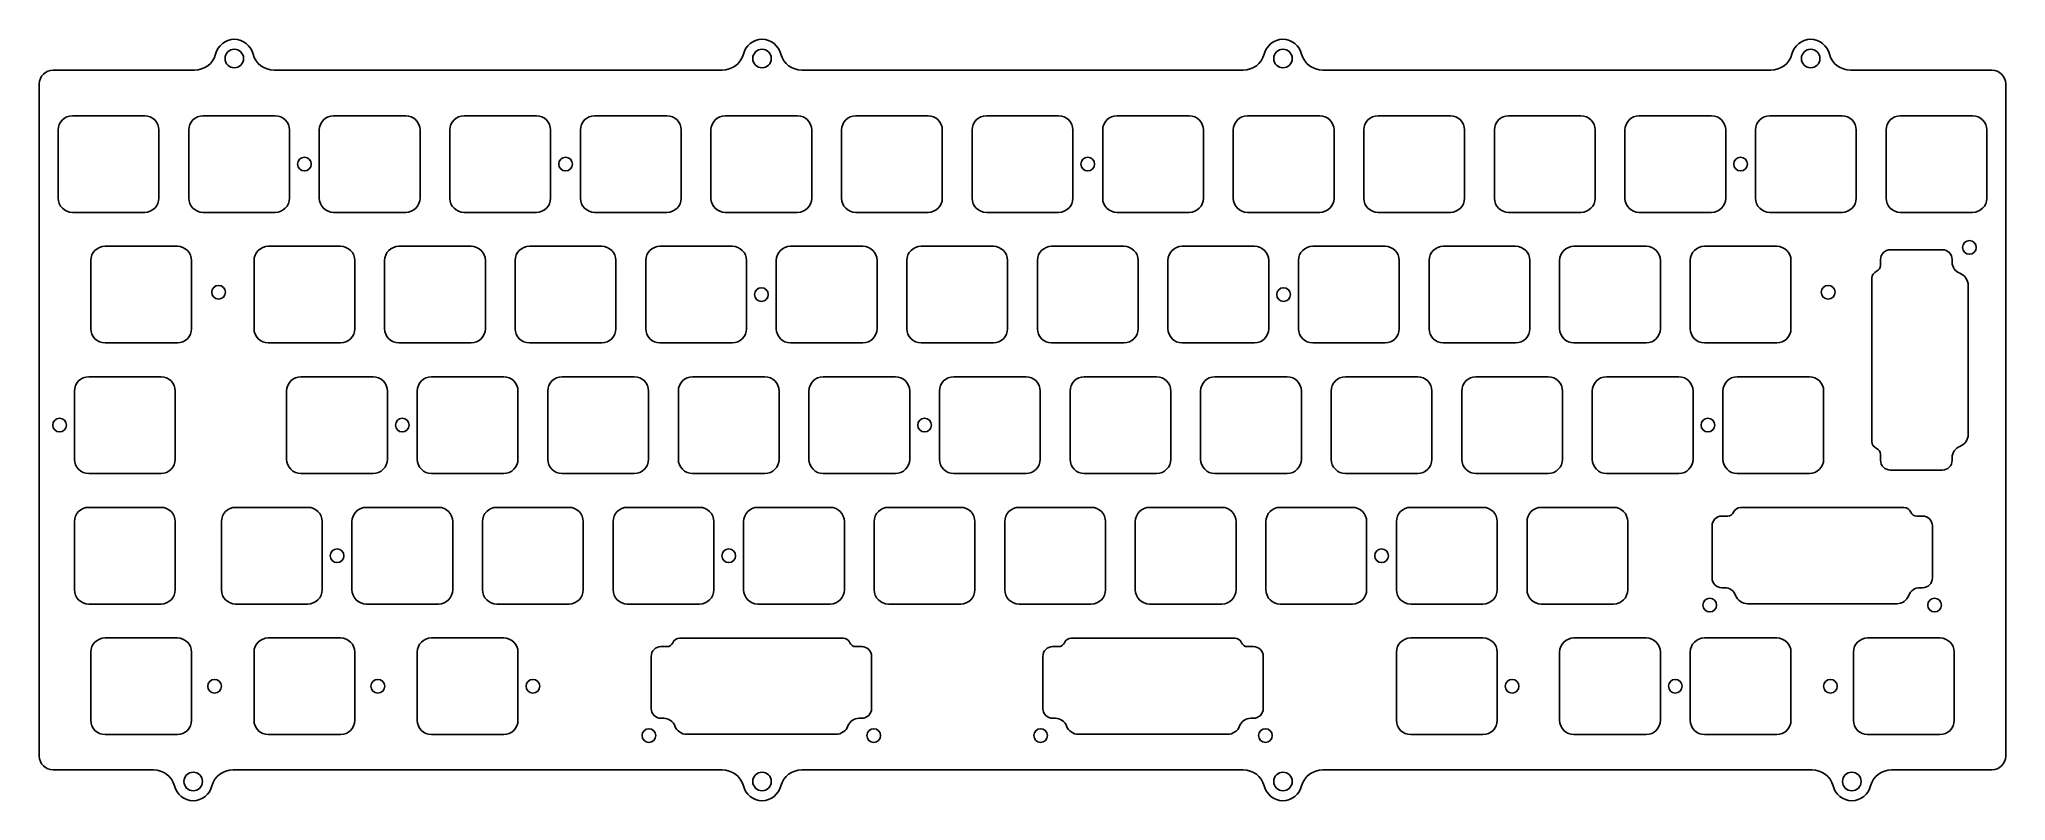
# Model space of a CAD drawing. Header units: millimetres. Extents: x -10 to 277, y -93 to 18.
import ezdxf

# ---------------------------------------------------------------- set-up
doc = ezdxf.new("R2010")
doc.units = ezdxf.units.MM
doc.header["$MEASUREMENT"] = 0
doc.layers.add('BLACK', color=7, linetype='CONTINUOUS')
doc.layers.add('Edge.Cuts', color=53, linetype='CONTINUOUS')

msp = doc.modelspace()

# ---------------------------------------------------------------- linework, layer by layer
at = {"layer": 'BLACK', "linetype": 'Continuous'}
for p, q in [((-10.1, 11.7), (-10.1, -86.4)), ((12.543092, 13.7), (-8.1, 13.7)), ((24.1581, 13.7), (89.543092, 13.7)), ((101.1581, 13.7), (165.543092, 13.7)), ((177.1581, 13.7), (242.543092, 13.7)), ((274.8, 13.7), (254.1581, 13.7)), ((276.8, -86.4), (276.8, 11.7)), ((5.275, 7.05), (-5.275001, 7.05)), ((24.325, 7.05), (13.775, 7.05)), ((43.375, 7.05), (32.825, 7.05)), ((62.425, 7.05), (51.875, 7.05)), ((81.475, 7.05), (70.925, 7.05)), ((100.525, 7.05), (89.975, 7.05)), ((119.575, 7.05), (109.025, 7.05)), ((138.625, 7.05), (128.075, 7.05)), ((157.675, 7.05), (147.125, 7.05)), ((176.725, 7.05), (166.175, 7.05)), ((195.775, 7.05), (185.225, 7.05)), ((214.825, 7.05), (204.275, 7.05)), ((233.875, 7.05), (223.325, 7.05)), ((252.925, 7.05), (242.374999, 7.05)), ((271.975, 7.05), (261.424999, 7.05)), ((-7.35, 4.975001), (-7.35, -4.975001)), ((7.35, 4.975), (7.35, -4.975)), ((11.7, 4.975), (11.7, -4.975)), ((26.4, 4.975), (26.4, -4.975)), ((30.75, 4.975), (30.75, -4.975)), ((45.45, 4.975), (45.45, -4.975)), ((49.8, 4.975), (49.8, -4.975)), ((64.5, 4.975), (64.5, -4.975)), ((68.85, 4.975), (68.85, -4.975)), ((83.55, 4.975), (83.55, -4.975)), ((87.9, 4.975), (87.9, -4.975)), ((102.6, 4.975), (102.6, -4.975)), ((106.95, 4.975), (106.95, -4.975)), ((121.65, 4.975), (121.65, -4.975)), ((126, 4.975), (126, -4.975)), ((140.7, 4.975), (140.7, -4.975)), ((145.05, 4.975), (145.05, -4.975)), ((159.75, 4.975), (159.75, -4.975)), ((164.1, 4.975), (164.1, -4.975)), ((178.8, 4.975), (178.8, -4.975)), ((183.15, 4.975), (183.15, -4.975)), ((197.85, 4.975), (197.85, -4.975)), ((202.2, 4.975), (202.2, -4.975)), ((216.9, 4.975), (216.9, -4.975)), ((221.25, 4.975), (221.25, -4.975)), ((235.95, 4.975), (235.95, -4.975)), ((240.3, 4.975), (240.3, -4.975001)), ((255, 4.975), (255, -4.975)), ((259.35, 4.975), (259.35, -4.975001)), ((274.05, 4.975), (274.05, -4.975)), ((5.275, -7.05), (-5.275, -7.05)), ((24.325, -7.05), (13.775, -7.05)), ((43.375, -7.05), (32.825, -7.05)), ((62.425, -7.05), (51.875, -7.05)), ((81.475, -7.05), (70.925, -7.05)), ((100.525, -7.05), (89.975, -7.05)), ((119.575, -7.05), (109.025, -7.05)), ((138.625, -7.05), (128.075, -7.05)), ((157.675, -7.05), (147.125, -7.05)), ((176.725, -7.05), (166.175, -7.05)), ((195.775, -7.05), (185.225, -7.05)), ((214.825, -7.05), (204.275, -7.05)), ((233.875, -7.05), (223.325, -7.05)), ((252.925, -7.05), (242.375, -7.05)), ((271.975, -7.05), (261.425, -7.05)), ((-2.587499, -14.074999), (-2.587499, -24.025001)), ((10.0375, -12), (-0.5125, -12)), ((12.1125, -14.075), (12.112501, -14.075)), ((12.112501, -14.075), (12.112501, -24.025)), ((21.225, -14.075), (21.225, -24.025)), ((33.85, -12), (23.3, -12)), ((35.925, -14.075), (35.925, -24.025)), ((40.275, -14.075), (40.275, -24.025)), ((52.9, -12), (42.35, -12)), ((54.975, -14.075), (54.975, -24.025)), ((59.325, -14.075), (59.325, -24.025)), ((71.95, -12), (61.4, -12)), ((74.025, -14.075), (74.025, -24.025)), ((78.375, -14.075), (78.375, -24.025)), ((91, -12), (80.45, -12)), ((93.075, -14.075), (93.075, -24.025)), ((97.425, -14.075), (97.425, -24.025)), ((110.05, -12), (99.5, -12)), ((112.125, -14.075), (112.125, -24.025)), ((116.475, -14.075), (116.475, -24.025)), ((129.1, -12), (118.55, -12)), ((131.175, -14.075), (131.175, -24.025)), ((135.525, -14.075), (135.525, -24.025)), ((148.15, -12), (137.6, -12)), ((150.225, -14.075), (150.225, -24.025)), ((154.575, -14.075), (154.575, -24.025)), ((167.2, -12), (156.65, -12)), ((169.275, -14.075), (169.275, -24.025)), ((173.625, -14.075), (173.625, -24.025)), ((186.25, -12), (175.7, -12)), ((188.325, -14.075), (188.325, -24.025)), ((192.675, -14.075), (192.675, -24.025)), ((205.3, -12), (194.75, -12)), ((207.375, -14.075), (207.375, -24.025)), ((211.725, -14.075), (211.725, -24.025)), ((224.35, -12), (213.8, -12)), ((226.425, -14.075), (226.425, -24.025)), ((230.775, -14.075), (230.775, -24.025)), ((243.4, -12), (232.85, -12)), ((245.475, -14.075), (245.475, -24.025)), ((10.0375, -26.1), (-0.5125, -26.1)), ((33.85, -26.1), (23.3, -26.1)), ((52.9, -26.1), (42.35, -26.1)), ((71.95, -26.1), (61.4, -26.1)), ((91, -26.1), (80.45, -26.1)), ((110.05, -26.1), (99.5, -26.1)), ((129.1, -26.1), (118.55, -26.1)), ((148.15, -26.1), (137.6, -26.1)), ((167.2, -26.1), (156.65, -26.1)), ((186.25, -26.1), (175.7, -26.1)), ((205.3, -26.1), (194.75, -26.1)), ((224.35, -26.1), (213.8, -26.1)), ((243.4, -26.1), (232.85, -26.1)), ((7.65625, -31.05), (-2.893751, -31.05)), ((38.6125, -31.05), (28.0625, -31.05)), ((57.6625, -31.05), (47.1125, -31.05)), ((76.7125, -31.05), (66.1625, -31.05)), ((95.7625, -31.05), (85.2125, -31.05)), ((114.8125, -31.05), (104.2625, -31.05)), ((133.8625, -31.05), (123.3125, -31.05)), ((152.9125, -31.05), (142.3625, -31.05)), ((171.9625, -31.05), (161.4125, -31.05)), ((191.0125, -31.05), (180.4625, -31.05)), ((210.0625, -31.05), (199.5125, -31.05)), ((229.1125, -31.05), (218.5625, -31.05)), ((-4.96875, -33.125), (-4.96875, -43.075001)), ((9.73125, -33.125), (9.73125, -43.075)), ((25.9875, -33.125), (25.9875, -43.075)), ((40.6875, -33.125), (40.6875, -43.075)), ((45.0375, -33.125), (45.0375, -43.075)), ((59.7375, -33.125), (59.7375, -43.075)), ((64.0875, -33.125), (64.0875, -43.075)), ((78.7875, -33.125), (78.7875, -43.075)), ((83.1375, -33.125), (83.1375, -43.075)), ((97.8375, -33.125), (97.8375, -43.075)), ((102.1875, -33.125), (102.1875, -43.075)), ((116.8875, -33.125), (116.8875, -43.075)), ((121.2375, -33.125), (121.2375, -43.075)), ((135.9375, -33.125), (135.9375, -43.075)), ((140.2875, -33.125), (140.2875, -43.075)), ((154.9875, -33.125), (154.9875, -43.075)), ((159.3375, -33.125), (159.3375, -43.075)), ((174.0375, -33.125), (174.0375, -43.075)), ((178.3875, -33.125), (178.3875, -43.075)), ((193.0875, -33.125), (193.0875, -43.075)), ((197.4375, -33.125), (197.4375, -43.075)), ((212.1375, -33.125), (212.1375, -43.075)), ((216.4875, -33.125), (216.4875, -43.075)), ((231.1875, -33.125), (231.1875, -43.075)), ((7.65625, -45.15), (-2.89375, -45.15)), ((38.6125, -45.15), (28.0625, -45.15)), ((57.6625, -45.15), (47.1125, -45.15)), ((76.7125, -45.15), (66.1625, -45.15)), ((95.7625, -45.15), (85.2125, -45.15)), ((114.8125, -45.15), (104.2625, -45.15)), ((133.8625, -45.15), (123.3125, -45.15)), ((152.9125, -45.15), (142.3625, -45.15)), ((171.9625, -45.15), (161.4125, -45.15)), ((191.0125, -45.15), (180.4625, -45.15)), ((210.0625, -45.15), (199.5125, -45.15)), ((229.1125, -45.15), (218.5625, -45.15)), ((7.656226, -50.099999), (-2.893775, -50.099999)), ((29.087476, -50.099999), (18.537516, -50.099999)), ((48.1375, -50.1), (37.5875, -50.1)), ((67.1875, -50.1), (56.6375, -50.1)), ((86.2375, -50.1), (75.6875, -50.1)), ((105.2875, -50.1), (94.7375, -50.1)), ((124.3375, -50.1), (113.7875, -50.1)), ((143.3875, -50.1), (132.8375, -50.1)), ((162.4375, -50.1), (151.8875, -50.1)), ((181.4875, -50.1), (170.9375, -50.1)), ((200.5375, -50.1), (189.9875, -50.1)), ((219.5875, -50.1), (209.0375, -50.1)), ((-4.968774, -52.174998), (-4.968774, -62.124999)), ((9.731226, -52.174999), (9.731226, -62.124999)), ((16.4625, -52.175019), (16.4625, -62.134768)), ((31.162476, -52.174999), (31.1625, -52.174999)), ((31.1625, -52.174999), (31.1625, -62.124999)), ((35.5125, -52.175), (35.5125, -62.125)), ((50.2125, -52.175), (50.2125, -62.125)), ((54.5625, -52.175), (54.5625, -62.125)), ((69.2625, -52.175), (69.2625, -62.125)), ((73.6125, -52.175), (73.6125, -62.125)), ((88.3125, -52.175), (88.3125, -62.125)), ((92.6625, -52.175), (92.6625, -62.125)), ((107.3625, -52.175), (107.3625, -62.125)), ((111.7125, -52.175), (111.7125, -62.125)), ((126.4125, -52.175), (126.4125, -62.125)), ((130.7625, -52.175), (130.7625, -62.125)), ((145.4625, -52.175), (145.4625, -62.125)), ((149.8125, -52.175), (149.8125, -62.125)), ((164.5125, -52.175), (164.5125, -62.125)), ((168.8625, -52.175), (168.8625, -62.125)), ((183.5625, -52.175), (183.5625, -62.125)), ((187.9125, -52.175), (187.9125, -62.125)), ((202.6125, -52.175), (202.6125, -62.125)), ((206.9625, -52.175), (206.9625, -62.125)), ((221.6625, -52.175), (221.6625, -62.125)), ((7.656226, -64.199999), (-2.893775, -64.199999)), ((29.077707, -64.199999), (18.537476, -64.199999)), ((48.1375, -64.2), (37.5875, -64.2)), ((67.1875, -64.2), (56.6375, -64.2)), ((86.2375, -64.2), (75.6875, -64.2)), ((105.2875, -64.2), (94.7375, -64.2)), ((124.3375, -64.2), (113.7875, -64.2)), ((143.3875, -64.2), (132.8375, -64.2)), ((162.4375, -64.2), (151.8875, -64.2)), ((181.4875, -64.2), (170.9375, -64.2)), ((200.5375, -64.2), (189.9875, -64.2)), ((219.5875, -64.2), (209.0375, -64.2)), ((-8.1, -88.4), (6.5431, -88.4)), ((89.5431, -88.4), (18.1582, -88.4)), ((165.5431, -88.4), (101.1582, -88.4)), ((248.5431, -88.4), (177.1582, -88.4)), ((260.1582, -88.4), (274.8, -88.4))]:
    msp.add_line(p, q, dxfattribs=at)
at = {"layer": 'BLACK'}
for centre, radius in [((18.350617, 15.4), 1.35), ((95.350617, 15.4), 1.35), ((171.350617, 15.4), 1.35), ((248.350617, 15.4), 1.35), ((28.575, 0), 1), ((66.675, 0), 1), ((142.875, 0), 1), ((238.125, 0), 1), ((16.04875, -18.7), 1), ((95.25, -19.05), 1), ((171.45, -19.05), 1), ((250.9012, -18.7), 1), ((-7.14375, -38.1), 1), ((42.8625, -38.1), 1), ((119.0625, -38.1), 1), ((33.3375, -57.15), 1), ((90.4875, -57.15), 1), ((185.7375, -57.15), 1), ((12.350617, -90.1), 1.35), ((95.350617, -90.1), 1.35), ((171.350617, -90.1), 1.35), ((254.350617, -90.1), 1.35)]:
    msp.add_circle(centre, radius, dxfattribs=at)
for centre, radius, start, end in [((18.350618, 15.400001), 2.8, 12.94555365, 167.05445094), ((95.350617, 15.4), 2.8, 12.945569, 167.05442641), ((171.350618, 15.400001), 2.8, 12.94555365, 167.05445094), ((248.350618, 15.4), 2.800001, 12.94557359, 167.054431), ((12.54308, 16.90001), 3.200014, 270.00021486, 344.17325155), ((24.15806, 16.8999), 3.1999, 195.82531254, 270.00071622), ((89.5431, 16.9), 3.199992, 269.99985676, 344.17332615), ((101.1581, 16.8999), 3.1999, 195.82511723, 270), ((165.5431, 16.9), 3.199992, 269.99985676, 344.17332615), ((177.1581, 16.8999), 3.1999, 195.82511723, 270), ((242.5431, 16.9), 3.199992, 269.99985676, 344.17332615), ((254.1581, 16.8999), 3.1999, 195.82511723, 270), ((-8.100001, 11.700001), 1.999999, 89.99997135, 180.00002865), ((274.8, 11.7), 2, 0, 90), ((-5.275001, 4.975001), 2.074999, 90, 180), ((5.275001, 4.975001), 2.074999, 359.99997239, 90.00002761), ((13.774999, 4.975001), 2.074999, 89.99997239, 180.00002761), ((24.325001, 4.975001), 2.074999, 359.99997239, 90.00002761), ((32.824999, 4.975001), 2.074999, 89.99997239, 180.00002761), ((43.375001, 4.975001), 2.074999, 359.99997239, 90.00002761), ((51.875, 4.975), 2.075, 90, 180), ((62.425, 4.975), 2.075, 0, 90), ((70.925, 4.975), 2.075, 90, 180), ((81.475, 4.975), 2.075, 0, 90), ((89.975, 4.975), 2.075, 90, 180), ((100.525, 4.975), 2.075, 0, 90), ((109.025, 4.975), 2.075, 90, 180), ((119.575, 4.975), 2.075, 0, 90), ((128.075, 4.975), 2.075, 90, 180), ((138.625, 4.975), 2.075, 0, 90), ((147.125, 4.975), 2.075, 90, 180), ((157.675, 4.975), 2.075, 0, 90), ((166.175, 4.975), 2.075, 90, 180), ((176.725, 4.975), 2.075, 0, 90), ((185.225, 4.975), 2.075, 90, 180), ((195.775, 4.975), 2.075, 0, 90), ((204.275, 4.975), 2.075, 90, 180), ((214.825, 4.975), 2.075, 0, 90), ((223.325, 4.975), 2.075, 90, 180), ((233.875, 4.975), 2.075, 0, 90), ((242.374999, 4.975001), 2.074999, 90, 180.00002761), ((252.925, 4.975), 2.075, 0, 90), ((261.424999, 4.975001), 2.074999, 90, 180.00002761), ((271.975, 4.975), 2.075, 0, 90), ((-5.275001, -4.975001), 2.074999, 180, 270.00002761), ((5.275001, -4.975001), 2.074999, 269.99997239, 0.00002761), ((13.774999, -4.975001), 2.074999, 179.99997239, 270.00002761), ((24.325001, -4.975001), 2.074999, 269.99997239, 0.00002761), ((32.824999, -4.975001), 2.074999, 179.99997239, 270.00002761), ((43.375001, -4.975001), 2.074999, 269.99997239, 0.00002761), ((51.875, -4.975), 2.075, 180, 270), ((62.425, -4.975), 2.075, 270, 0), ((70.925, -4.975), 2.075, 180, 270), ((81.475, -4.975), 2.075, 270, 0), ((89.975, -4.975), 2.075, 180, 270), ((100.525, -4.975), 2.075, 270, 0), ((109.025, -4.975), 2.075, 180, 270), ((119.575, -4.975), 2.075, 270, 0), ((128.075, -4.975), 2.075, 180, 270), ((138.625, -4.975), 2.075, 270, 0), ((147.125, -4.975), 2.075, 180, 270), ((157.675, -4.975), 2.075, 270, 0), ((166.175, -4.975), 2.075, 180, 270), ((176.725, -4.975), 2.075, 270, 0), ((185.225, -4.975), 2.075, 180, 270), ((195.775, -4.975), 2.075, 270, 0), ((204.275, -4.975), 2.075, 180, 270), ((214.825, -4.975), 2.075, 270, 0), ((223.325, -4.975), 2.075, 180, 270), ((233.875, -4.975), 2.075, 270, 0), ((242.374999, -4.975001), 2.074999, 180, 270.00002761), ((252.925, -4.975), 2.075, 270, 0), ((261.424999, -4.975001), 2.074999, 180, 270.00002761), ((271.975, -4.975), 2.075, 270, 0), ((-0.5125, -14.074999), 2.074999, 90, 180), ((10.037501, -14.074999), 2.074999, 359.99997239, 90.00002761), ((23.299999, -14.074999), 2.074999, 89.99997239, 180.00002761), ((33.850001, -14.074999), 2.074999, 359.99997239, 90.00002761), ((42.349999, -14.074999), 2.074999, 89.99997239, 180.00002761), ((52.9, -14.075), 2.075, 0, 90), ((61.4, -14.075), 2.075, 90, 180), ((71.95, -14.075), 2.075, 0, 90), ((80.45, -14.075), 2.075, 90, 180), ((91, -14.075), 2.075, 0, 90), ((99.5, -14.075), 2.075, 90, 180), ((110.05, -14.075), 2.075, 0, 90), ((118.55, -14.075), 2.075, 90, 180), ((129.1, -14.075), 2.075, 0, 90), ((137.6, -14.075), 2.075, 90, 180), ((148.15, -14.075), 2.075, 0, 90), ((156.65, -14.075), 2.075, 90, 180), ((167.2, -14.075), 2.075, 0, 90), ((175.7, -14.075), 2.075, 90, 180), ((186.25, -14.075), 2.075, 0, 90), ((194.75, -14.075), 2.075, 90, 180), ((205.3, -14.075), 2.075, 0, 90), ((213.8, -14.075), 2.075, 90, 180), ((224.35, -14.075), 2.075, 0, 90), ((232.85, -14.075), 2.075, 90, 180), ((243.4, -14.075), 2.075, 0, 90), ((-0.5125, -24.025001), 2.074999, 180, 270), ((10.037501, -24.025), 2.075, 269.99997239, 0), ((23.299999, -24.025001), 2.074999, 179.99997239, 270.00002761), ((33.850001, -24.025001), 2.074999, 269.99997239, 0.00002761), ((42.349999, -24.025001), 2.074999, 179.99997239, 270.00002761), ((52.9, -24.025), 2.075, 270, 0), ((61.4, -24.025), 2.075, 180, 270), ((71.95, -24.025), 2.075, 270, 0), ((80.45, -24.025), 2.075, 180, 270), ((91, -24.025), 2.075, 270, 0), ((99.5, -24.025), 2.075, 180, 270), ((110.05, -24.025), 2.075, 270, 0), ((118.55, -24.025), 2.075, 180, 270), ((129.1, -24.025), 2.075, 270, 0), ((137.6, -24.025), 2.075, 180, 270), ((148.15, -24.025), 2.075, 270, 0), ((156.65, -24.025), 2.075, 180, 270), ((167.2, -24.025), 2.075, 270, 0), ((175.7, -24.025), 2.075, 180, 270), ((186.25, -24.025), 2.075, 270, 0), ((194.75, -24.025), 2.075, 180, 270), ((205.3, -24.025), 2.075, 270, 0), ((213.8, -24.025), 2.075, 180, 270), ((224.35, -24.025), 2.075, 270, 0), ((232.85, -24.025), 2.075, 180, 270), ((243.4, -24.025), 2.075, 270, 0), ((-2.893746, -33.125004), 2.075004, 90.00013806, 179.99988955), ((7.65625, -33.125), 2.075, 0, 90), ((28.062499, -33.124999), 2.074999, 89.99997239, 180.00002761), ((38.612501, -33.124999), 2.074999, 359.99997239, 90.00002761), ((47.1125, -33.125), 2.075, 90, 180), ((57.6625, -33.125), 2.075, 0, 90), ((66.1625, -33.125), 2.075, 90, 180), ((76.7125, -33.125), 2.075, 0, 90), ((85.2125, -33.125), 2.075, 90, 180), ((95.7625, -33.125), 2.075, 0, 90), ((104.2625, -33.125), 2.075, 90, 180), ((114.8125, -33.125), 2.075, 0, 90), ((123.3125, -33.125), 2.075, 90, 180), ((133.8625, -33.125), 2.075, 0, 90), ((142.3625, -33.125), 2.075, 90, 180), ((152.9125, -33.125), 2.075, 0, 90), ((161.4125, -33.125), 2.075, 90, 180), ((171.9625, -33.125), 2.075, 0, 90), ((180.4625, -33.125), 2.075, 90, 180), ((191.0125, -33.125), 2.075, 0, 90), ((199.5125, -33.125), 2.075, 90, 180), ((210.0625, -33.125), 2.075, 0, 90), ((218.5625, -33.125), 2.075, 90, 180), ((229.1125, -33.125), 2.075, 0, 90), ((-2.893748, -43.074998), 2.075002, 180.00008284, 269.99994478), ((7.65625, -43.075), 2.075, 270, 0), ((28.062499, -43.075001), 2.074999, 179.99997239, 270.00002761), ((38.612501, -43.075001), 2.074999, 269.99997239, 0.00002761), ((47.1125, -43.075), 2.075, 180, 270), ((57.6625, -43.075), 2.075, 270, 0), ((66.1625, -43.075), 2.075, 180, 270), ((76.7125, -43.075), 2.075, 270, 0), ((85.2125, -43.075), 2.075, 180, 270), ((95.7625, -43.075), 2.075, 270, 0), ((104.2625, -43.075), 2.075, 180, 270), ((114.8125, -43.075), 2.075, 270, 0), ((123.3125, -43.075), 2.075, 180, 270), ((133.8625, -43.075), 2.075, 270, 0), ((142.3625, -43.075), 2.075, 180, 270), ((152.9125, -43.075), 2.075, 270, 0), ((161.4125, -43.075), 2.075, 180, 270), ((171.9625, -43.075), 2.075, 270, 0), ((180.4625, -43.075), 2.075, 180, 270), ((191.0125, -43.075), 2.075, 270, 0), ((199.5125, -43.075), 2.075, 180, 270), ((210.0625, -43.075), 2.075, 270, 0), ((218.5625, -43.075), 2.075, 180, 270), ((229.1125, -43.075), 2.075, 270, 0), ((-2.893775, -52.174998), 2.074999, 90, 180), ((7.656226, -52.174999), 2.075, 0, 90), ((18.537516, -52.175019), 2.075016, 90, 180), ((29.087476, -52.174999), 2.075, 0, 90), ((37.587499, -52.174999), 2.074999, 89.99997239, 180.00002761), ((48.1375, -52.175), 2.075, 0, 90), ((56.6375, -52.175), 2.075, 90, 180), ((67.1875, -52.175), 2.075, 0, 90), ((75.6875, -52.175), 2.075, 90, 180), ((86.2375, -52.175), 2.075, 0, 90), ((94.7375, -52.175), 2.075, 90, 180), ((105.2875, -52.175), 2.075, 0, 90), ((113.7875, -52.175), 2.075, 90, 180), ((124.3375, -52.175), 2.075, 0, 90), ((132.8375, -52.175), 2.075, 90, 180), ((143.3875, -52.175), 2.075, 0, 90), ((151.8875, -52.175), 2.075, 90, 180), ((162.4375, -52.175), 2.075, 0, 90), ((170.9375, -52.175), 2.075, 90, 180), ((181.4875, -52.175), 2.075, 0, 90), ((189.9875, -52.175), 2.075, 90, 180), ((200.5375, -52.175), 2.075, 0, 90), ((209.0375, -52.175), 2.075, 90, 180), ((219.5875, -52.175), 2.075, 0, 90), ((-2.893775, -62.125), 2.074999, 179.99997239, 270), ((7.656226, -62.124999), 2.075, 270, 0), ((18.537476, -62.124999), 2.075, 180.2697469, 270), ((29.087476, -62.124999), 2.075024, 269.73025622, 0), ((37.587499, -62.125001), 2.074999, 179.99997239, 270.00002761), ((48.1375, -62.125), 2.075, 270, 0), ((56.6375, -62.125), 2.075, 180, 270), ((67.1875, -62.125), 2.075, 270, 0), ((75.6875, -62.125), 2.075, 180, 270), ((86.2375, -62.125), 2.075, 270, 0), ((94.7375, -62.125), 2.075, 180, 270), ((105.2875, -62.125), 2.075, 270, 0), ((113.7875, -62.125), 2.075, 180, 270), ((124.3375, -62.125), 2.075, 270, 0), ((132.8375, -62.125), 2.075, 180, 270), ((143.3875, -62.125), 2.075, 270, 0), ((151.8875, -62.125), 2.075, 180, 270), ((162.4375, -62.125), 2.075, 270, 0), ((170.9375, -62.125), 2.075, 180, 270), ((181.4875, -62.125), 2.075, 270, 0), ((189.9875, -62.125), 2.075, 180, 270), ((200.5375, -62.125), 2.075, 270, 0), ((209.0375, -62.125), 2.075, 180, 270), ((219.5875, -62.125), 2.075, 270, 0), ((-8.100001, -86.400001), 1.999999, 179.99997135, 270.00002865), ((6.543106, -91.599982), 3.199982, 15.82639307, 90.00010743), ((18.15815, -91.60003), 3.200016, 89.99910476, 164.1728875), ((89.5431, -91.6), 3.2, 15.82667385, 90), ((101.1581, -91.6), 3.199959, 89.9982095, 164.17316012), ((165.5431, -91.6), 3.2, 15.82667385, 90), ((177.1581, -91.6), 3.199959, 89.9982095, 164.17316012), ((248.5431, -91.6), 3.2, 15.82667385, 90), ((260.1581, -91.6), 3.199959, 89.9982095, 164.17316012), ((274.8, -86.4), 2, 270, 0), ((12.350618, -90.100001), 2.799999, 192.94554906, 347.05444635), ((95.350618, -90.100001), 2.799999, 192.94554906, 347.05444635), ((171.350618, -90.1), 2.8, 192.945569, 347.05442641), ((254.350618, -90.1), 2.8, 192.945569, 347.05442641)]:
    msp.add_arc(centre, radius, start, end, dxfattribs=at)
at = {"layer": 'Edge.Cuts', "linetype": 'CONTINUOUS'}
for p, q in [((258.54331, -14.79037), (258.54331, -13.92476)), ((259.96831, -12.49976), (267.56919, -12.49976)), ((268.99419, -13.92476), (268.99419, -14.3288)), ((257.29115, -40.50282), (257.29115, -16.64758)), ((271.33066, -17.6997), (271.33066, -39.4507)), ((248.16875, -31.05), (237.618749, -31.05)), ((235.54375, -33.125), (235.54375, -43.075001)), ((250.24375, -33.125), (250.24375, -43.075)), ((258.54331, -43.22564), (258.54331, -42.36003)), ((268.99419, -42.8216), (268.99419, -43.22564)), ((248.16875, -45.15), (237.61875, -45.15)), ((267.56919, -44.65064), (259.96831, -44.65064)), ((235.38061, -51.37456), (236.24622, -51.37456)), ((238.10343, -50.1224), (261.95867, -50.1224)), ((263.81588, -51.37456), (264.68149, -51.37456)), ((233.95561, -60.40044), (233.95561, -52.79956)), ((266.10649, -52.79956), (266.10649, -60.40044)), ((235.78465, -61.82544), (235.38061, -61.82544)), ((264.68149, -61.82544), (264.27745, -61.82544)), ((260.90655, -64.16191), (239.15555, -64.16191)), ((-2.587499, -71.225), (-2.587499, -81.175001)), ((10.037501, -69.15), (-0.5125, -69.15)), ((12.112501, -71.225), (12.112501, -81.175)), ((21.225, -71.225), (21.225, -81.175001)), ((33.85, -69.15), (23.299999, -69.15)), ((35.925, -71.225), (35.925, -81.175)), ((45.0375, -71.225), (45.0375, -81.175001)), ((57.6625, -69.15), (47.112499, -69.15)), ((59.7375, -71.225), (59.7375, -81.175)), ((80.59936, -70.42456), (81.46497, -70.42456)), ((83.32218, -69.1724), (107.17742, -69.1724)), ((109.03463, -70.42456), (109.90024, -70.42456)), ((137.74936, -70.42456), (138.61497, -70.42456)), ((140.47218, -69.1724), (164.32742, -69.1724)), ((166.18463, -70.42456), (167.05024, -70.42456)), ((187.9125, -71.225), (187.9125, -81.175001)), ((200.5375, -69.15), (189.987499, -69.15)), ((202.6125, -71.225), (202.6125, -81.175)), ((211.725, -71.225), (211.725, -81.175001)), ((224.35, -69.15), (213.799999, -69.15)), ((226.425, -71.225), (226.425, -81.175)), ((230.775, -71.225), (230.775, -81.175001)), ((243.4, -69.15), (232.849999, -69.15)), ((245.475, -71.225), (245.475, -81.175)), ((254.5875, -71.225), (254.5875, -81.175001)), ((267.2125, -69.15), (256.662499, -69.15)), ((269.2875, -71.225), (269.2875, -81.175)), ((79.17436, -79.45044), (79.17436, -71.84956)), ((111.32524, -71.84956), (111.32524, -79.45044)), ((136.32436, -79.45044), (136.32436, -71.84956)), ((168.47524, -71.84956), (168.47524, -79.45044)), ((81.0034, -80.87544), (80.59936, -80.87544)), ((109.90024, -80.87544), (109.4962, -80.87544)), ((138.1534, -80.87544), (137.74936, -80.87544)), ((167.05024, -80.87544), (166.6462, -80.87544)), ((10.037501, -83.25), (-0.512499, -83.25)), ((33.85, -83.25), (23.3, -83.25)), ((57.6625, -83.25), (47.1125, -83.25)), ((106.1253, -83.21191), (84.3743, -83.21191)), ((163.2753, -83.21191), (141.5243, -83.21191)), ((200.5375, -83.25), (189.9875, -83.25)), ((224.35, -83.25), (213.8, -83.25)), ((243.4, -83.25), (232.85, -83.25)), ((267.2125, -83.25), (256.6625, -83.25))]:
    msp.add_line(p, q, dxfattribs=at)
at = {"layer": 'Edge.Cuts'}
for centre in [(271.51875, -12.175), (233.3625, -38.1), (233.63125, -64.35), (266.43125, -64.35), (15.478125, -76.2), (39.290625, -76.2), (61.9125, -76.2), (204.7875, -76.2), (228.6, -76.2), (251.221875, -76.2), (78.85, -83.4), (111.65, -83.4), (136, -83.4), (168.8, -83.4)]:
    msp.add_circle(centre, 1, dxfattribs=at)
for centre, radius, start, end in [((259.96831, -13.92476), 1.425, 90, 180), ((267.56915, -13.9248), 1.42504, 0.00160826, 89.99839174), ((270.71915, -14.3288), 1.724938, -180, -110.54659822), ((258.36615, -16.6476), 1.075, 112.02389934, 179.99893403), ((257.61485, -14.7904), 0.92846, -67.97374324, 0.00185132), ((269.45575, -17.6997), 1.874943, 0, 69.45493501), ((237.6188, -33.125), 2.07505, 90.00140823, 180), ((248.1688, -33.125), 2.075, 0, 90.00138062), ((269.45571, -39.45069), 1.87495, -69.45407657, -0.00030559), ((258.36615, -40.5028), 1.075006, -179.99893403, -112.02389934), ((257.6149, -42.36003), 0.928411, 0, 67.97729805), ((270.71912, -42.82159), 1.72493, -249.45402385, -179.99966784), ((237.6188, -43.075), 2.075, -179.99997239, -90.00138062), ((248.1688, -43.075), 2.07495, -90.00138062, 0), ((259.96831, -43.22564), 1.425, -180, -90), ((267.56919, -43.22564), 1.425, -90, 0), ((235.38061, -52.79956), 1.425, 90, 180), ((236.24622, -50.44615), 0.928411, -90, -22.02270195), ((238.10345, -51.1974), 1.075006, 90.00106597, 157.97610066), ((261.95865, -51.1974), 1.075, 22.02389934, 89.99893403), ((263.81585, -50.4461), 0.92846, -157.97374324, -89.99814868), ((264.68149, -52.79956), 1.425, 0, 90), ((235.38061, -60.40044), 1.425, -180, -90), ((235.78466, -63.55037), 1.72493, 20.54597615, 90.00033216), ((239.15556, -62.28696), 1.87495, -159.45407657, -90.00030559), ((260.90655, -62.287), 1.874943, -90, -20.54506499), ((264.27745, -63.5504), 1.724938, 90, 159.45340178), ((264.68145, -60.4004), 1.42504, -89.99839174, -0.00160826), ((-0.512495, -71.225004), 2.075004, 90.00013806, 179.99988955), ((10.0375, -71.225), 2.075, 0, 89.99997239), ((23.3, -71.225), 2.075, 90.00002761, 180), ((33.85, -71.225), 2.075, 0, 90), ((47.1125, -71.225), 2.075, 90.00002761, 180), ((57.6625, -71.225), 2.075, 0, 90), ((80.59936, -71.84956), 1.425, 90, 180), ((81.46497, -69.49615), 0.928411, -90, -22.02270195), ((83.3222, -70.2474), 1.075006, 90.00106597, 157.97610066), ((107.1774, -70.2474), 1.075, 22.02389934, 89.99893403), ((109.0346, -69.4961), 0.92846, -157.97374324, -89.99814868), ((109.90024, -71.84956), 1.425, 0, 90), ((137.74936, -71.84956), 1.425, 90, 180), ((138.61497, -69.49615), 0.928411, -90, -22.02270195), ((140.4722, -70.2474), 1.075006, 90.00106597, 157.97610066), ((164.3274, -70.2474), 1.075, 22.02389934, 89.99893403), ((166.1846, -69.4961), 0.92846, -157.97374324, -89.99814868), ((167.05024, -71.84956), 1.425, 0, 90), ((189.9875, -71.225), 2.075, 90.00002761, 180), ((200.5375, -71.225), 2.075, 0, 90), ((213.8, -71.225), 2.075, 90.00002761, 180), ((224.35, -71.225), 2.075, 0, 90), ((232.85, -71.225), 2.075, 90.00002761, 180), ((243.4, -71.225), 2.075, 0, 90), ((256.6625, -71.225), 2.075, 90.00002761, 180), ((267.2125, -71.225), 2.075, 0, 90), ((80.59936, -79.45044), 1.425, -180, -90), ((109.9002, -79.4504), 1.42504, -89.99839174, -0.00160826), ((137.74936, -79.45044), 1.425, -180, -90), ((167.0502, -79.4504), 1.42504, -89.99839174, -0.00160826), ((-0.512497, -81.174998), 2.075002, -179.99991716, -90.00005522), ((10.0375, -81.175), 2.075001, -89.99997239, 0), ((23.3, -81.175), 2.075, -179.99997239, -90), ((33.85, -81.175), 2.075, -90, 0), ((47.1125, -81.175), 2.075, -179.99997239, -90), ((57.6625, -81.175), 2.075, -90, 0), ((81.00341, -82.60037), 1.72493, 20.54597615, 90.00033216), ((84.37431, -81.33696), 1.87495, -159.45407657, -90.00030559), ((106.1253, -81.337), 1.874943, -90, -20.54506499), ((109.4962, -82.6004), 1.724938, 90, 159.45340178), ((138.15341, -82.60037), 1.72493, 20.54597615, 90.00033216), ((141.52431, -81.33696), 1.87495, -159.45407657, -90.00030559), ((163.2753, -81.337), 1.874943, -90, -20.54506499), ((166.6462, -82.6004), 1.724938, 90, 159.45340178), ((189.9875, -81.175), 2.075, -179.99997239, -90), ((200.5375, -81.175), 2.075, -90, 0), ((213.8, -81.175), 2.075, -179.99997239, -90), ((224.35, -81.175), 2.075, -90, 0), ((232.85, -81.175), 2.075, -179.99997239, -90), ((243.4, -81.175), 2.075, -90, 0), ((256.6625, -81.175), 2.075, -179.99997239, -90), ((267.2125, -81.175), 2.075, -90, 0)]:
    msp.add_arc(centre, radius, start, end, dxfattribs=at)

doc.saveas('drawing.dxf')
